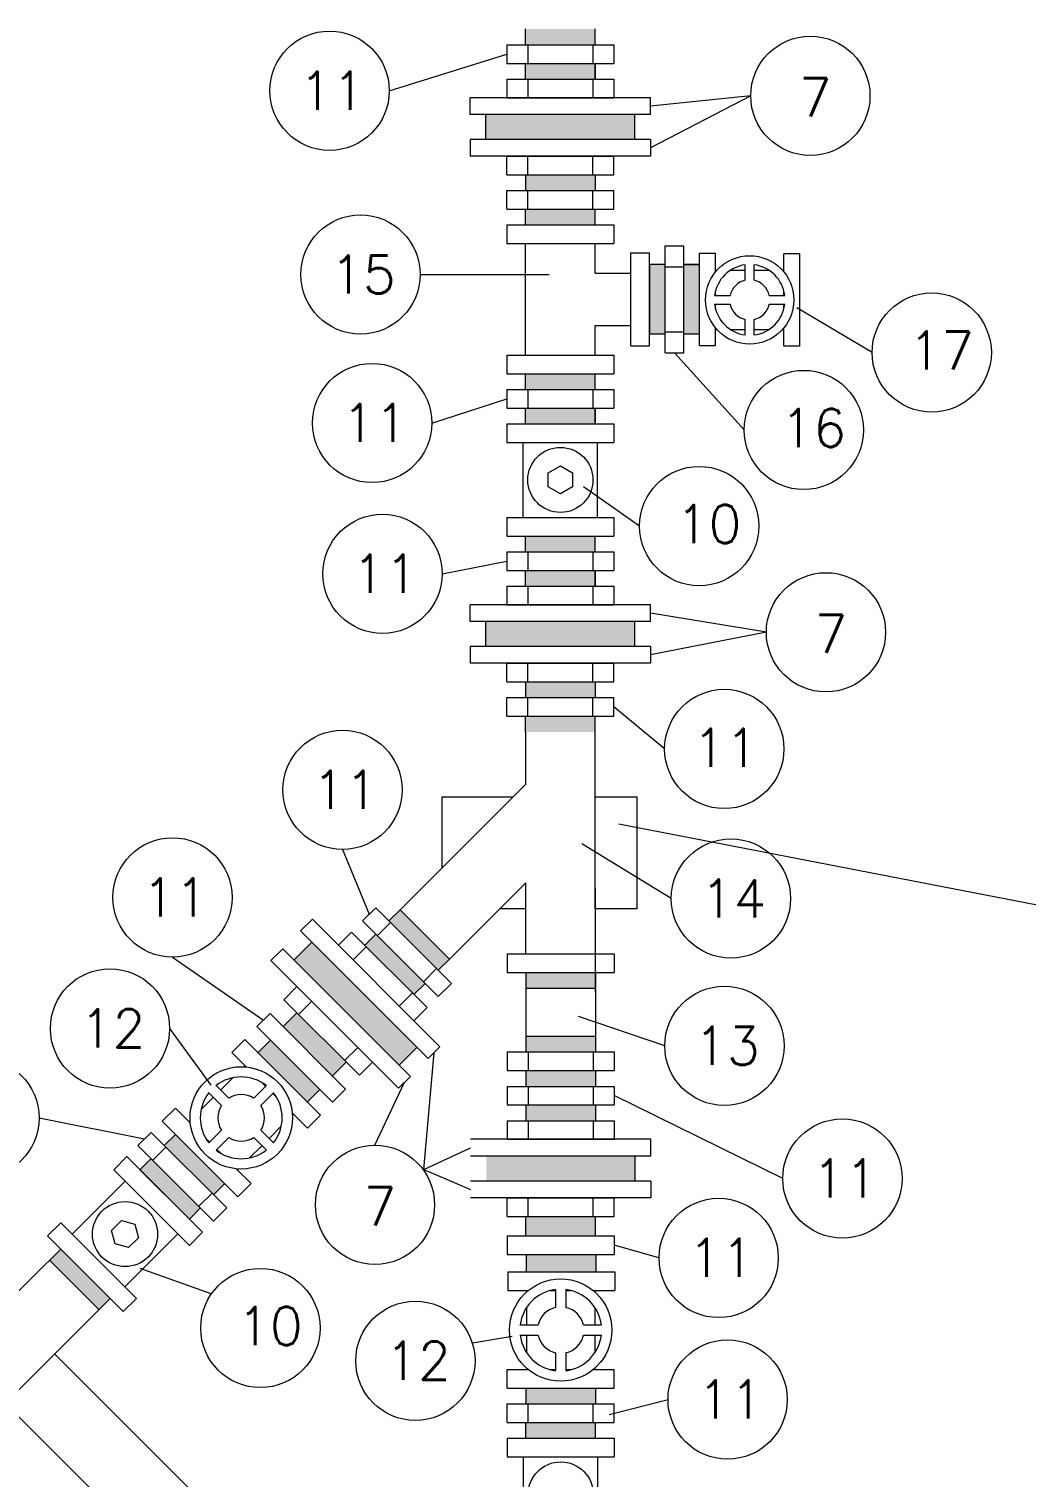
# Model space of a CAD drawing. Extents: x -3017.7 to -2976.7, y -3270.7 to -3256.2.
# Drawn here: x -3000.877 to -2998.734, y -3265.291 to -3262.178 of the extents above; entities that cross this region are included whole.
import ezdxf

# ---------------------------------------------------------------- set-up
doc = ezdxf.new("R2010")
doc.units = 0
doc.header["$MEASUREMENT"] = 0
for name, color, linetype, lineweight in [('CONEXOES', 6, 'CONTINUOUS', 20), ('COTAS', 7, 'CONTINUOUS', 0), ('ROSCA', 7, 'CONTINUOUS', 0), ('TUBOS', 2, 'CONTINUOUS', 20)]:
    doc.layers.add(name, color=color, linetype=linetype, lineweight=lineweight)
doc.styles.get("Standard").update_dxf_attribs({"font": 'romans.shx'})

msp = doc.modelspace()

# ---------------------------------------------------------------- hatches: boundary and pattern name
at = {"layer": 'ROSCA'}
for points in [[(-2999.6599, -3262.1778), (-2999.8099, -3262.1778), (-2999.8099, -3262.2117), (-2999.6599, -3262.2117)], [(-2999.6599, -3262.2517), (-2999.8099, -3262.2517), (-2999.8099, -3262.2855), (-2999.6599, -3262.2855)], [(-2999.5749, -3262.3615), (-2999.8949, -3262.3615), (-2999.8949, -3262.4154), (-2999.5749, -3262.4154)], [(-2999.6599, -3262.4914), (-2999.8099, -3262.4914), (-2999.8099, -3262.5252), (-2999.6599, -3262.5252)], [(-2999.6599, -3262.5652), (-2999.8099, -3262.5652), (-2999.8099, -3262.5991), (-2999.6599, -3262.5991)], [(-2999.5098, -3262.6841), (-2999.5436, -3262.6841), (-2999.5436, -3262.8341), (-2999.5098, -3262.8341)], [(-2999.4359, -3262.6841), (-2999.4698, -3262.6841), (-2999.4698, -3262.8341), (-2999.4359, -3262.8341)], [(-2999.6599, -3262.9191), (-2999.8099, -3262.9191), (-2999.8099, -3262.953), (-2999.6599, -3262.953)], [(-2999.6599, -3262.993), (-2999.8099, -3262.993), (-2999.8099, -3263.0269), (-2999.6599, -3263.0269)], [(-2999.6599, -3263.268), (-2999.8099, -3263.268), (-2999.8099, -3263.3019), (-2999.6599, -3263.3019)], [(-2999.6599, -3263.3419), (-2999.8099, -3263.3419), (-2999.8099, -3263.3758), (-2999.6599, -3263.3758)], [(-2999.5749, -3263.4518), (-2999.8949, -3263.4518), (-2999.8949, -3263.5056), (-2999.5749, -3263.5056)], [(-2999.6599, -3263.5816), (-2999.8099, -3263.5816), (-2999.8099, -3263.6155), (-2999.6599, -3263.6155)], [(-2999.6599, -3263.6555), (-2999.8099, -3263.6555), (-2999.8099, -3263.6894), (-2999.6599, -3263.6894)], [(-3000.0794, -3264.0714), (-3000.1034, -3264.0954), (-2999.9973, -3264.2015), (-2999.9734, -3264.1775)], [(-3000.2695, -3264.1413), (-3000.3075, -3264.1793), (-3000.0813, -3264.4056), (-3000.0432, -3264.3676)], [(-3000.1317, -3264.1237), (-3000.1556, -3264.1476), (-3000.0496, -3264.2537), (-3000.0256, -3264.2298)], [(-2999.6591, -3264.2065), (-2999.8091, -3264.2065), (-2999.8091, -3264.2403), (-2999.6591, -3264.2403)], [(-3000.3012, -3264.2932), (-3000.3308, -3264.3228), (-3000.2248, -3264.4289), (-3000.1951, -3264.3993)], [(-3000.3582, -3264.3521), (-3000.3847, -3264.3785), (-3000.2786, -3264.4846), (-3000.2521, -3264.4581)], [(-2999.6591, -3264.3434), (-2999.8091, -3264.3434), (-2999.8091, -3264.3773), (-2999.6591, -3264.3773)], [(-2999.6591, -3264.4173), (-2999.8091, -3264.4173), (-2999.8091, -3264.4512), (-2999.6591, -3264.4512)], [(-2999.6591, -3264.4912), (-2999.8091, -3264.4912), (-2999.8091, -3264.5251), (-2999.6591, -3264.5251)], [(-3000.5624, -3264.5544), (-3000.5863, -3264.5783), (-3000.4803, -3264.6844), (-3000.4563, -3264.6604)], [(-3000.6146, -3264.6066), (-3000.6386, -3264.6306), (-3000.5325, -3264.7366), (-3000.5085, -3264.7127)], [(-2999.5741, -3264.6011), (-2999.8941, -3264.6011), (-2999.8941, -3264.6549), (-2999.5741, -3264.6549)], [(-2999.6591, -3264.7309), (-2999.8091, -3264.7309), (-2999.8091, -3264.7728), (-2999.6591, -3264.7728)], [(-3000.8091, -3264.8011), (-3000.833, -3264.825), (-3000.727, -3264.9311), (-3000.703, -3264.9071)], [(-2999.6578, -3264.8128), (-2999.8078, -3264.8128), (-2999.8078, -3264.8503), (-2999.6578, -3264.8503)], [(-2999.6591, -3265.1003), (-2999.8091, -3265.1003), (-2999.8091, -3265.1341), (-2999.6591, -3265.1341)], [(-2999.6591, -3265.1741), (-2999.8091, -3265.1741), (-2999.8091, -3265.208), (-2999.6591, -3265.208)]]:
    msp.add_hatch(color=256, dxfattribs=at).paths.add_polyline_path(points)

# ---------------------------------------------------------------- linework, layer by layer
at = {"layer": 'CONEXOES'}
for p, q in [((-2999.8099, -3262.2117), (-2999.8099, -3262.1778)), ((-2999.6599, -3262.2117), (-2999.6599, -3262.1778)), ((-2999.8499, -3262.2117), (-2999.6199, -3262.2117)), ((-2999.8499, -3262.2117), (-2999.8499, -3262.2517)), ((-2999.8049, -3262.2117), (-2999.8049, -3262.2517)), ((-2999.6649, -3262.2117), (-2999.6649, -3262.2517)), ((-2999.6199, -3262.2117), (-2999.6199, -3262.2517)), ((-2999.8499, -3262.2517), (-2999.6199, -3262.2517)), ((-2999.8099, -3262.2517), (-2999.6599, -3262.2517)), ((-2999.8099, -3262.2855), (-2999.8099, -3262.2517)), ((-2999.6599, -3262.2517), (-2999.6599, -3262.2855)), ((-2999.6599, -3262.2855), (-2999.6599, -3262.2517)), ((-2999.8499, -3262.2855), (-2999.6199, -3262.2855)), ((-2999.8499, -3262.2855), (-2999.8499, -3262.3255)), ((-2999.8049, -3262.2855), (-2999.8049, -3262.3255)), ((-2999.6649, -3262.2855), (-2999.6649, -3262.3255)), ((-2999.6199, -3262.2855), (-2999.6199, -3262.3255)), ((-2999.5409, -3262.3255), (-2999.9289, -3262.3255)), ((-2999.9289, -3262.3615), (-2999.9289, -3262.3255)), ((-2999.8499, -3262.3255), (-2999.6199, -3262.3255)), ((-2999.5409, -3262.3615), (-2999.5409, -3262.3255)), ((-2999.5409, -3262.3615), (-2999.9289, -3262.3615)), ((-2999.5409, -3262.3615), (-2999.9289, -3262.3615)), ((-2999.8949, -3262.4154), (-2999.8949, -3262.3615)), ((-2999.5749, -3262.4154), (-2999.5749, -3262.3615)), ((-2999.5409, -3262.4154), (-2999.9289, -3262.4154)), ((-2999.9289, -3262.4154), (-2999.9289, -3262.4514)), ((-2999.5409, -3262.4154), (-2999.5409, -3262.4514)), ((-2999.5409, -3262.4514), (-2999.9289, -3262.4514)), ((-2999.8499, -3262.4514), (-2999.6199, -3262.4514)), ((-2999.8499, -3262.4914), (-2999.8499, -3262.4514)), ((-2999.8049, -3262.4914), (-2999.8049, -3262.4514)), ((-2999.6649, -3262.4914), (-2999.6649, -3262.4514)), ((-2999.6199, -3262.4914), (-2999.6199, -3262.4514)), ((-2999.8499, -3262.4914), (-2999.6199, -3262.4914)), ((-2999.8099, -3262.4914), (-2999.8099, -3262.5252)), ((-2999.8099, -3262.4914), (-2999.6599, -3262.4914)), ((-2999.6599, -3262.4914), (-2999.6599, -3262.5252)), ((-2999.8499, -3262.5652), (-2999.8499, -3262.5252)), ((-2999.8499, -3262.5252), (-2999.6199, -3262.5252)), ((-2999.8049, -3262.5652), (-2999.8049, -3262.5252)), ((-2999.6649, -3262.5652), (-2999.6649, -3262.5252)), ((-2999.6199, -3262.5652), (-2999.6199, -3262.5252)), ((-2999.8499, -3262.5652), (-2999.6199, -3262.5652)), ((-2999.8099, -3262.5991), (-2999.8099, -3262.5652)), ((-2999.6599, -3262.5991), (-2999.6599, -3262.5652)), ((-2999.8499, -3262.5991), (-2999.6199, -3262.5991)), ((-2999.8499, -3262.5991), (-2999.8499, -3262.6391)), ((-2999.6199, -3262.5991), (-2999.6199, -3262.6391)), ((-2999.8499, -3262.6391), (-2999.6199, -3262.6391)), ((-2999.8099, -3262.8791), (-2999.8099, -3262.6391)), ((-2999.6599, -3262.7031), (-2999.6599, -3262.6391)), ((-2999.5098, -3262.8741), (-2999.5098, -3262.6441)), ((-2999.5098, -3262.6441), (-2999.4698, -3262.6441)), ((-2999.4698, -3262.8741), (-2999.4698, -3262.6441)), ((-2999.5836, -3262.8591), (-2999.5836, -3262.6591)), ((-2999.5836, -3262.6591), (-2999.5436, -3262.6591)), ((-2999.5436, -3262.8591), (-2999.5436, -3262.6591)), ((-2999.5098, -3262.6841), (-2999.5436, -3262.6841)), ((-2999.5436, -3262.6841), (-2999.5436, -3262.8341)), ((-2999.5098, -3262.6891), (-2999.4698, -3262.6891)), ((-2999.4698, -3262.8341), (-2999.4698, -3262.6841)), ((-2999.4698, -3262.6841), (-2999.4359, -3262.6841)), ((-2999.4359, -3262.6841), (-2999.4698, -3262.6841)), ((-2999.4359, -3262.8584), (-2999.4359, -3262.6598)), ((-2999.4359, -3262.6598), (-2999.4013, -3262.6598)), ((-2999.4359, -3262.8341), (-2999.4359, -3262.6841)), ((-2999.4013, -3262.7), (-2999.4013, -3262.6598)), ((-2999.3374, -3262.7182), (-2999.3374, -3262.6849)), ((-2999.3184, -3262.7182), (-2999.3184, -3262.6849)), ((-2999.22, -3262.661), (-2999.2545, -3262.661)), ((-2999.2545, -3262.7), (-2999.2545, -3262.661)), ((-2999.22, -3262.8596), (-2999.22, -3262.661)), ((-2999.6599, -3262.7031), (-2999.5836, -3262.7031)), ((-2999.4013, -3262.6967), (-2999.3985, -3262.6967)), ((-2999.3695, -3262.6967), (-2999.3374, -3262.6967)), ((-2999.3184, -3262.6967), (-2999.2864, -3262.6967)), ((-2999.2574, -3262.6967), (-2999.2545, -3262.6967)), ((-2999.4033, -3262.7508), (-2999.3701, -3262.7508)), ((-2999.4013, -3262.7508), (-2999.4013, -3262.7406)), ((-2999.2858, -3262.7508), (-2999.2525, -3262.7508)), ((-2999.2545, -3262.7508), (-2999.2545, -3262.7406)), ((-2999.4033, -3262.7698), (-2999.3701, -3262.7698)), ((-2999.4013, -3262.78), (-2999.4013, -3262.7698)), ((-2999.2858, -3262.7698), (-2999.2525, -3262.7698)), ((-2999.2545, -3262.78), (-2999.2545, -3262.7698)), ((-2999.3374, -3262.8363), (-2999.3374, -3262.8024)), ((-2999.3184, -3262.8363), (-2999.3184, -3262.8024)), ((-2999.6599, -3262.8791), (-2999.6599, -3262.8151)), ((-2999.6599, -3262.8151), (-2999.5836, -3262.8151)), ((-2999.5098, -3262.8341), (-2999.5436, -3262.8341)), ((-2999.5098, -3262.8291), (-2999.4698, -3262.8291)), ((-2999.4359, -3262.8341), (-2999.4698, -3262.8341)), ((-2999.4013, -3262.8584), (-2999.4013, -3262.8206)), ((-2999.4013, -3262.8239), (-2999.3985, -3262.8239)), ((-2999.3695, -3262.8239), (-2999.3374, -3262.8239)), ((-2999.3184, -3262.8239), (-2999.2864, -3262.8239)), ((-2999.2574, -3262.8239), (-2999.2545, -3262.8239)), ((-2999.2545, -3262.8596), (-2999.2545, -3262.8206)), ((-2999.5836, -3262.8591), (-2999.5436, -3262.8591)), ((-2999.5098, -3262.8741), (-2999.4698, -3262.8741)), ((-2999.4359, -3262.8584), (-2999.4013, -3262.8584)), ((-2999.22, -3262.8596), (-2999.2545, -3262.8596)), ((-2999.8499, -3262.8791), (-2999.6199, -3262.8791)), ((-2999.8499, -3262.8791), (-2999.8499, -3262.9191)), ((-2999.6199, -3262.8791), (-2999.6199, -3262.9191)), ((-2999.8499, -3262.9191), (-2999.6199, -3262.9191)), ((-2999.8099, -3262.953), (-2999.8099, -3262.9191)), ((-2999.6599, -3262.953), (-2999.6599, -3262.9191)), ((-2999.8499, -3262.953), (-2999.6199, -3262.953)), ((-2999.8499, -3262.953), (-2999.8499, -3262.993)), ((-2999.8049, -3262.953), (-2999.8049, -3262.993)), ((-2999.6649, -3262.953), (-2999.6649, -3262.993)), ((-2999.6199, -3262.953), (-2999.6199, -3262.993)), ((-2999.8499, -3262.993), (-2999.6199, -3262.993)), ((-2999.8099, -3262.993), (-2999.6599, -3262.993)), ((-2999.8099, -3263.0269), (-2999.8099, -3262.993)), ((-2999.6599, -3262.993), (-2999.6599, -3263.0269)), ((-2999.6599, -3263.0269), (-2999.6599, -3262.993)), ((-2999.8499, -3263.0269), (-2999.6199, -3263.0269)), ((-2999.8499, -3263.0269), (-2999.8499, -3263.0669)), ((-2999.8099, -3263.0269), (-2999.6599, -3263.0269)), ((-2999.6199, -3263.0269), (-2999.6199, -3263.0669)), ((-2999.8499, -3263.0669), (-2999.6199, -3263.0669)), ((-2999.8149, -3263.228), (-2999.8149, -3263.0669)), ((-2999.6549, -3263.228), (-2999.6549, -3263.0669)), ((-2999.7608, -3263.1324), (-2999.7349, -3263.1174)), ((-2999.7349, -3263.1174), (-2999.7089, -3263.1324)), ((-2999.7608, -3263.1624), (-2999.7608, -3263.1324)), ((-2999.7089, -3263.1324), (-2999.7089, -3263.1624)), ((-2999.7349, -3263.1774), (-2999.7608, -3263.1624)), ((-2999.7089, -3263.1624), (-2999.7349, -3263.1774)), ((-2999.8499, -3263.228), (-2999.6199, -3263.228)), ((-2999.8499, -3263.228), (-2999.8499, -3263.268)), ((-2999.6199, -3263.228), (-2999.6199, -3263.268)), ((-2999.8499, -3263.268), (-2999.6199, -3263.268)), ((-2999.8099, -3263.3019), (-2999.8099, -3263.268)), ((-2999.8099, -3263.268), (-2999.6599, -3263.268)), ((-2999.6599, -3263.3019), (-2999.6599, -3263.268)), ((-2999.8499, -3263.3019), (-2999.6199, -3263.3019)), ((-2999.8499, -3263.3019), (-2999.8499, -3263.3419)), ((-2999.8049, -3263.3019), (-2999.8049, -3263.3419)), ((-2999.6649, -3263.3019), (-2999.6649, -3263.3419)), ((-2999.6199, -3263.3019), (-2999.6199, -3263.3419)), ((-2999.8499, -3263.3419), (-2999.6199, -3263.3419)), ((-2999.8099, -3263.3419), (-2999.6599, -3263.3419)), ((-2999.8099, -3263.3758), (-2999.8099, -3263.3419)), ((-2999.6599, -3263.3419), (-2999.6599, -3263.3758)), ((-2999.6599, -3263.3758), (-2999.6599, -3263.3419)), ((-2999.8499, -3263.3758), (-2999.6199, -3263.3758)), ((-2999.8499, -3263.3758), (-2999.8499, -3263.4158)), ((-2999.8049, -3263.3758), (-2999.8049, -3263.4158)), ((-2999.6649, -3263.3758), (-2999.6649, -3263.4158)), ((-2999.6199, -3263.3758), (-2999.6199, -3263.4158)), ((-2999.5409, -3263.4158), (-2999.9289, -3263.4158)), ((-2999.9289, -3263.4518), (-2999.9289, -3263.4158)), ((-2999.8499, -3263.4158), (-2999.6199, -3263.4158)), ((-2999.5409, -3263.4518), (-2999.5409, -3263.4158)), ((-2999.5409, -3263.4518), (-2999.9289, -3263.4518)), ((-2999.5409, -3263.4518), (-2999.9289, -3263.4518)), ((-2999.8949, -3263.5056), (-2999.8949, -3263.4518)), ((-2999.5749, -3263.5056), (-2999.5749, -3263.4518)), ((-2999.5409, -3263.5056), (-2999.9289, -3263.5056)), ((-2999.9289, -3263.5056), (-2999.9289, -3263.5416)), ((-2999.5409, -3263.5056), (-2999.5409, -3263.5416)), ((-2999.5409, -3263.5416), (-2999.9289, -3263.5416)), ((-2999.8499, -3263.5416), (-2999.6199, -3263.5416)), ((-2999.8499, -3263.5816), (-2999.8499, -3263.5416)), ((-2999.8049, -3263.5816), (-2999.8049, -3263.5416)), ((-2999.6649, -3263.5816), (-2999.6649, -3263.5416)), ((-2999.6199, -3263.5816), (-2999.6199, -3263.5416)), ((-2999.8499, -3263.5816), (-2999.6199, -3263.5816)), ((-2999.8099, -3263.5816), (-2999.8099, -3263.6155)), ((-2999.8099, -3263.5816), (-2999.6599, -3263.5816)), ((-2999.6599, -3263.5816), (-2999.6599, -3263.6155)), ((-2999.8499, -3263.6555), (-2999.8499, -3263.6155)), ((-2999.8499, -3263.6155), (-2999.6199, -3263.6155)), ((-2999.8049, -3263.6555), (-2999.8049, -3263.6155)), ((-2999.6649, -3263.6555), (-2999.6649, -3263.6155)), ((-2999.6199, -3263.6555), (-2999.6199, -3263.6155)), ((-2999.8499, -3263.6555), (-2999.6199, -3263.6555)), ((-2999.8099, -3263.6894), (-2999.8099, -3263.6555)), ((-2999.6599, -3263.6894), (-2999.6599, -3263.6555)), ((-2999.6599, -3263.9119), (-2999.6599, -3263.6894)), ((-3000.0794, -3264.0714), (-2999.8099, -3263.8019)), ((-2999.9899, -3263.8298), (-2999.9899, -3263.9819)), ((-2999.8378, -3263.8298), (-2999.9899, -3263.8298)), ((-2999.6599, -3264.0698), (-2999.6599, -3263.8298)), ((-2999.5699, -3263.8298), (-2999.6599, -3263.8298)), ((-2999.5699, -3264.0698), (-2999.5699, -3263.8298)), ((-2999.9734, -3264.1775), (-2999.8091, -3264.0133)), ((-2999.8091, -3264.1665), (-2999.8091, -3264.0133)), ((-2999.6591, -3264.2485), (-2999.6591, -3264.026)), ((-3000.1317, -3264.0671), (-3000.16, -3264.0954)), ((-3000.1317, -3264.0671), (-2999.9691, -3264.2298)), ((-3000.0794, -3264.0714), (-3000.1034, -3264.0954)), ((-3000.0794, -3264.0714), (-2999.9734, -3264.1775)), ((-2999.8091, -3264.0698), (-2999.8656, -3264.0698)), ((-2999.5699, -3264.0698), (-2999.6591, -3264.0698)), ((-3000.2935, -3264.1172), (-3000.2681, -3264.0918)), ((-3000.0192, -3264.3916), (-3000.2935, -3264.1172)), ((-2999.9937, -3264.3661), (-3000.2681, -3264.0918)), ((-3000.1839, -3264.1194), (-3000.2122, -3264.1476)), ((-3000.1839, -3264.1194), (-3000.0213, -3264.282)), ((-3000.16, -3264.0954), (-2999.9973, -3264.258)), ((-3000.0999, -3264.0989), (-3000.1282, -3264.1272)), ((-3000.3075, -3264.1793), (-3000.2695, -3264.1413)), ((-3000.2122, -3264.1476), (-3000.0496, -3264.3103)), ((-3000.1521, -3264.1512), (-3000.1804, -3264.1795)), ((-3000.1317, -3264.1237), (-3000.1556, -3264.1476)), ((-3000.1317, -3264.1237), (-3000.0256, -3264.2298)), ((-3000.3316, -3264.1553), (-3000.357, -3264.1808)), ((-3000.0827, -3264.4551), (-3000.357, -3264.1808)), ((-3000.0572, -3264.4297), (-3000.3316, -3264.1553)), ((-2999.9734, -3264.1775), (-2999.9973, -3264.2015)), ((-2999.8491, -3264.1665), (-2999.8491, -3264.2065)), ((-2999.6191, -3264.1665), (-2999.6191, -3264.2065)), ((-3000.0009, -3264.1979), (-3000.0292, -3264.2262)), ((-2999.8491, -3264.2065), (-2999.6191, -3264.2065)), ((-2999.8091, -3264.2065), (-2999.8091, -3264.2403)), ((-2999.6591, -3264.2065), (-2999.6591, -3264.2403)), ((-3000.3295, -3264.2649), (-3000.3012, -3264.2366)), ((-3000.3012, -3264.2366), (-3000.1386, -3264.3993)), ((-3000.0256, -3264.2298), (-3000.0496, -3264.2537)), ((-2999.9691, -3264.2298), (-2999.9973, -3264.258)), ((-2999.8091, -3264.2403), (-2999.6591, -3264.2403)), ((-3000.3295, -3264.2649), (-3000.1668, -3264.4275)), ((-3000.2977, -3264.2967), (-3000.2694, -3264.2684)), ((-3000.0531, -3264.2502), (-3000.0814, -3264.2785)), ((-3000.3591, -3264.2945), (-3000.3874, -3264.3228)), ((-3000.3591, -3264.2945), (-3000.1965, -3264.4572)), ((-3000.3308, -3264.3228), (-3000.3012, -3264.2932)), ((-3000.0213, -3264.282), (-3000.0496, -3264.3103)), ((-3000.3874, -3264.3228), (-3000.2248, -3264.4855)), ((-3000.4129, -3264.3503), (-3000.4412, -3264.3785)), ((-3000.4129, -3264.3503), (-3000.2503, -3264.5129)), ((-3000.3847, -3264.3785), (-3000.3582, -3264.3521)), ((-3000.1987, -3264.3957), (-3000.1704, -3264.3674)), ((-3000.0813, -3264.4056), (-3000.0432, -3264.3676)), ((-3000.0192, -3264.3916), (-2999.9937, -3264.3661)), ((-2999.8091, -3264.3434), (-2999.8091, -3264.3773)), ((-2999.8091, -3264.3434), (-2999.6591, -3264.3434)), ((-2999.6591, -3264.3434), (-2999.6591, -3264.3773)), ((-3000.4412, -3264.3785), (-3000.4102, -3264.4095)), ((-3000.2248, -3264.4289), (-3000.1951, -3264.3993)), ((-3000.1668, -3264.4275), (-3000.1386, -3264.3993)), ((-2999.8491, -3264.3773), (-2999.6191, -3264.3773)), ((-2999.8491, -3264.3773), (-2999.8491, -3264.4173)), ((-2999.8041, -3264.3773), (-2999.8041, -3264.4173)), ((-2999.6641, -3264.3773), (-2999.6641, -3264.4173)), ((-2999.6191, -3264.3773), (-2999.6191, -3264.4173)), ((-3000.439, -3264.4329), (-3000.4653, -3264.4592)), ((-3000.4129, -3264.4068), (-3000.4153, -3264.4092)), ((-3000.0572, -3264.4297), (-3000.0827, -3264.4551)), ((-2999.8491, -3264.4173), (-2999.6191, -3264.4173)), ((-2999.8091, -3264.4173), (-2999.8091, -3264.4512)), ((-2999.6591, -3264.4173), (-2999.6591, -3264.4512)), ((-3000.491, -3264.4646), (-3000.4632, -3264.4923)), ((-3000.4754, -3264.449), (-3000.4477, -3264.4768)), ((-3000.367, -3264.4495), (-3000.3942, -3264.4768)), ((-3000.377, -3264.4428), (-3000.3686, -3264.4511)), ((-3000.2786, -3264.4846), (-3000.2521, -3264.4581)), ((-3000.1965, -3264.4572), (-3000.2248, -3264.4855)), ((-2999.8491, -3264.4512), (-2999.6191, -3264.4512)), ((-2999.8491, -3264.4512), (-2999.8491, -3264.4912)), ((-2999.8041, -3264.4512), (-2999.8041, -3264.4912)), ((-2999.6641, -3264.4512), (-2999.6641, -3264.4912)), ((-2999.6191, -3264.4512), (-2999.6191, -3264.4912)), ((-3000.4808, -3264.4747), (-3000.5071, -3264.501)), ((-3000.3514, -3264.4651), (-3000.3787, -3264.4923)), ((-3000.3531, -3264.4667), (-3000.3447, -3264.475)), ((-2999.8491, -3264.4912), (-2999.6191, -3264.4912)), ((-2999.8091, -3264.4912), (-2999.6591, -3264.4912)), ((-2999.8091, -3264.4912), (-2999.8091, -3264.5251)), ((-2999.6591, -3264.4912), (-2999.6591, -3264.5251)), ((-3000.5907, -3264.5261), (-3000.5624, -3264.4978)), ((-3000.5907, -3264.5261), (-3000.428, -3264.6887)), ((-3000.5624, -3264.4978), (-3000.5304, -3264.5298)), ((-3000.5308, -3264.5247), (-3000.5331, -3264.527)), ((-3000.3115, -3264.5083), (-3000.2786, -3264.5412)), ((-3000.3088, -3264.511), (-3000.3111, -3264.5133)), ((-3000.2503, -3264.5129), (-3000.2786, -3264.5412)), ((-2999.8491, -3264.5251), (-2999.6191, -3264.5251)), ((-2999.8491, -3264.5251), (-2999.8491, -3264.5651)), ((-2999.8041, -3264.5251), (-2999.8041, -3264.5651)), ((-2999.6641, -3264.5251), (-2999.6641, -3264.5651)), ((-2999.6191, -3264.5251), (-2999.6191, -3264.5651)), ((-3000.6429, -3264.5783), (-3000.6146, -3264.5501)), ((-3000.6146, -3264.5501), (-3000.452, -3264.7127)), ((-3000.5624, -3264.5544), (-3000.5863, -3264.5783)), ((-3000.4632, -3264.5457), (-3000.4905, -3264.573)), ((-3000.3787, -3264.5457), (-3000.3514, -3264.573)), ((-3000.3348, -3264.5371), (-3000.3611, -3264.5633)), ((-3000.6429, -3264.5783), (-3000.4803, -3264.741)), ((-3000.6111, -3264.6102), (-3000.5828, -3264.5819)), ((-3000.4972, -3264.563), (-3000.4888, -3264.5713)), ((-3000.4477, -3264.5613), (-3000.4749, -3264.5885)), ((-3000.4733, -3264.5869), (-3000.4649, -3264.5952)), ((-3000.3766, -3264.5789), (-3000.4029, -3264.6052)), ((-3000.3942, -3264.5613), (-3000.367, -3264.5885)), ((-2999.5401, -3264.5651), (-2999.9281, -3264.5651)), ((-2999.8491, -3264.5651), (-2999.6191, -3264.5651)), ((-2999.5401, -3264.6011), (-2999.5401, -3264.5651)), ((-3000.6669, -3264.6023), (-3000.6951, -3264.6306)), ((-3000.6669, -3264.6023), (-3000.5042, -3264.7649)), ((-3000.6386, -3264.6306), (-3000.6146, -3264.6066)), ((-2999.5401, -3264.6011), (-2999.9281, -3264.6011)), ((-2999.5401, -3264.6011), (-2999.9281, -3264.6011)), ((-2999.5741, -3264.6549), (-2999.5741, -3264.6011)), ((-3000.6951, -3264.6306), (-3000.5325, -3264.7932)), ((-3000.6386, -3264.6306), (-3000.5325, -3264.7366)), ((-3000.4317, -3264.6285), (-3000.3997, -3264.6604)), ((-3000.4266, -3264.6289), (-3000.429, -3264.6312)), ((-3000.7843, -3264.7693), (-3000.6704, -3264.6553)), ((-3000.5121, -3264.7091), (-3000.4838, -3264.6809)), ((-3000.4563, -3264.6604), (-3000.4803, -3264.6844)), ((-3000.428, -3264.6887), (-3000.3997, -3264.6604)), ((-2999.5401, -3264.6549), (-2999.9281, -3264.6549)), ((-2999.5401, -3264.6549), (-2999.5401, -3264.6909)), ((-3000.5325, -3264.7366), (-3000.5085, -3264.7127)), ((-3000.4803, -3264.741), (-3000.452, -3264.7127)), ((-2999.5401, -3264.6909), (-2999.9281, -3264.6909)), ((-2999.8491, -3264.6909), (-2999.6191, -3264.6909)), ((-2999.8491, -3264.7309), (-2999.8491, -3264.6909)), ((-2999.8041, -3264.7309), (-2999.8041, -3264.6909)), ((-2999.6641, -3264.7309), (-2999.6641, -3264.6909)), ((-2999.6191, -3264.7309), (-2999.6191, -3264.6909)), ((-3000.8091, -3264.7445), (-3000.8374, -3264.7728)), ((-3000.8091, -3264.7445), (-3000.6464, -3264.9071)), ((-3000.6998, -3264.7611), (-3000.6786, -3264.7399)), ((-3000.6786, -3264.7399), (-3000.6496, -3264.7476)), ((-2999.8491, -3264.7309), (-2999.6191, -3264.7309)), ((-2999.8091, -3264.7728), (-2999.8091, -3264.7309)), ((-2999.6591, -3264.7728), (-2999.6591, -3264.7309)), ((-3000.8374, -3264.7728), (-3000.6747, -3264.9354)), ((-3000.692, -3264.7901), (-3000.6998, -3264.7611)), ((-3000.6712, -3264.8824), (-3000.5573, -3264.7685)), ((-3000.6496, -3264.7476), (-3000.6418, -3264.7766)), ((-3000.5042, -3264.7649), (-3000.5325, -3264.7932)), ((-2999.8491, -3264.7728), (-2999.6191, -3264.7728)), ((-2999.8491, -3264.7728), (-2999.8491, -3264.8128)), ((-2999.6191, -3264.7728), (-2999.6191, -3264.8128)), ((-3000.8091, -3264.8011), (-3000.8665, -3264.8585)), ((-3000.663, -3264.7978), (-3000.692, -3264.7901)), ((-3000.6418, -3264.7766), (-3000.663, -3264.7978)), ((-3000.833, -3264.825), (-3000.727, -3264.9311)), ((-2999.8491, -3264.8128), (-2999.6191, -3264.8128)), ((-2999.8078, -3264.8503), (-2999.8078, -3264.8128)), ((-2999.6578, -3264.8503), (-2999.6578, -3264.8128)), ((-3001.8458, -3265.8378), (-3000.8665, -3264.8585)), ((-2999.8478, -3264.8503), (-2999.6178, -3264.8503)), ((-2999.8478, -3264.8503), (-2999.8478, -3264.8903)), ((-2999.6178, -3264.8503), (-2999.6178, -3264.8903)), ((-2999.8478, -3264.8903), (-2999.804, -3264.8903)), ((-2999.8078, -3264.8903), (-2999.8078, -3264.8936)), ((-2999.7569, -3264.8903), (-2999.7451, -3264.8903)), ((-2999.7451, -3264.8879), (-2999.7451, -3264.9265)), ((-2999.7231, -3264.8879), (-2999.7231, -3264.9265)), ((-2999.7231, -3264.8903), (-2999.7114, -3264.8903)), ((-2999.6643, -3264.8903), (-2999.6178, -3264.8903)), ((-2999.6605, -3264.8903), (-2999.6605, -3264.8936)), ((-3000.703, -3264.9071), (-3000.7604, -3264.9645)), ((-3000.6464, -3264.9071), (-3000.6747, -3264.9354)), ((-2999.8078, -3264.9271), (-2999.8078, -3264.9643)), ((-2999.6605, -3264.9271), (-2999.6605, -3264.9643)), ((-3001.7397, -3265.9439), (-3000.7604, -3264.9645)), ((-2999.8221, -3264.9643), (-2999.7829, -3264.9643)), ((-2999.8221, -3264.9863), (-2999.7829, -3264.9863)), ((-2999.8078, -3264.9863), (-2999.8078, -3265.0234)), ((-2999.6854, -3264.9643), (-2999.6468, -3264.9643)), ((-2999.6854, -3264.9863), (-2999.6468, -3264.9863)), ((-2999.6605, -3264.9863), (-2999.6605, -3265.0234)), ((-2999.7451, -3265.024), (-2999.7451, -3265.0626)), ((-2999.7231, -3265.024), (-2999.7231, -3265.0626)), ((-3000.1658, -3265.6828), (-3000.8222, -3265.0263)), ((-2999.8491, -3265.1003), (-2999.8491, -3265.0603)), ((-2999.8491, -3265.0603), (-2999.804, -3265.0603)), ((-2999.8078, -3265.057), (-2999.8078, -3265.0603)), ((-2999.7569, -3265.0603), (-2999.7451, -3265.0603)), ((-2999.7231, -3265.0603), (-2999.7114, -3265.0603)), ((-2999.6643, -3265.0603), (-2999.6191, -3265.0603)), ((-2999.6605, -3265.057), (-2999.6605, -3265.0603)), ((-2999.6191, -3265.1003), (-2999.6191, -3265.0603)), ((-2999.8491, -3265.1003), (-2999.6191, -3265.1003)), ((-2999.8091, -3265.1003), (-2999.8091, -3265.1341)), ((-2999.6591, -3265.1003), (-2999.6591, -3265.1341)), ((-3000.2718, -3265.7889), (-3000.9283, -3265.1324)), ((-2999.8491, -3265.1741), (-2999.8491, -3265.1341)), ((-2999.8491, -3265.1341), (-2999.6191, -3265.1341)), ((-2999.8041, -3265.1741), (-2999.8041, -3265.1341)), ((-2999.6641, -3265.1741), (-2999.6641, -3265.1341)), ((-2999.6191, -3265.1741), (-2999.6191, -3265.1341)), ((-2999.8491, -3265.1741), (-2999.6191, -3265.1741)), ((-2999.8091, -3265.208), (-2999.8091, -3265.1741)), ((-2999.6591, -3265.208), (-2999.6591, -3265.1741)), ((-2999.8491, -3265.208), (-2999.6191, -3265.208)), ((-2999.8491, -3265.208), (-2999.8491, -3265.248)), ((-2999.8091, -3265.208), (-2999.6591, -3265.208)), ((-2999.6191, -3265.208), (-2999.6191, -3265.248)), ((-2999.8491, -3265.248), (-2999.6191, -3265.248)), ((-2999.8141, -3265.4091), (-2999.8141, -3265.248)), ((-2999.6541, -3265.4091), (-2999.6541, -3265.248))]:
    msp.add_line(p, q, dxfattribs=at)
for centre, radius in [((-2999.3279, -3262.7603), 0.095), ((-2999.7349, -3263.1474), 0.07), ((-3000.421, -3264.519), 0.11), ((-3000.6708, -3264.7689), 0.07), ((-2999.7341, -3264.9753), 0.11), ((-2999.7341, -3265.3286), 0.07)]:
    msp.add_circle(centre, radius, dxfattribs=at)
for centre, radius, start, end in [((-2999.3279, -3262.7603), 0.076, 97.1808, 172.8192), ((-2999.3279, -3262.7603), 0.076, 7.1808, 82.8192), ((-2999.3279, -3262.7603), 0.0432, 102.709, 167.291), ((-2999.3279, -3262.7603), 0.0432, 12.709, 77.291), ((-2999.3279, -3262.7603), 0.076, 187.1808, 262.8192), ((-2999.3279, -3262.7603), 0.0432, 192.709, 257.291), ((-2999.3279, -3262.7603), 0.076, 277.1808, 352.8192), ((-2999.3279, -3262.7603), 0.0432, 282.709, 347.291), ((-3000.421, -3264.519), 0.088, 52.1808, 127.8192), ((-3000.421, -3264.519), 0.088, 142.1808, 217.8192), ((-3000.421, -3264.519), 0.05, 147.709, 212.291), ((-3000.421, -3264.519), 0.05, 57.709, 122.291), ((-3000.421, -3264.519), 0.05, 327.709, 32.291), ((-3000.421, -3264.519), 0.088, 322.1808, 37.8192), ((-3000.421, -3264.519), 0.088, 232.1808, 307.8192), ((-3000.421, -3264.519), 0.05, 237.709, 302.291), ((-2999.7341, -3264.9753), 0.088, 97.1808, 172.8192), ((-2999.7341, -3264.9753), 0.088, 7.1808, 82.8192), ((-2999.7341, -3264.9753), 0.05, 102.709, 167.291), ((-2999.7341, -3264.9753), 0.05, 12.709, 77.291), ((-2999.7341, -3264.9753), 0.088, 187.1808, 262.8192), ((-2999.7341, -3264.9753), 0.05, 192.709, 257.291), ((-2999.7341, -3264.9753), 0.05, 282.709, 347.291), ((-2999.7341, -3264.9753), 0.088, 277.1808, 352.8192)]:
    msp.add_arc(centre, radius, start, end, dxfattribs=at)
at = {"layer": 'COTAS'}
for p, q in [((-3000.1028, -3262.3106), (-2999.8499, -3262.2317)), ((-2999.3257, -3262.3215), (-2999.5409, -3262.3435)), ((-2999.3257, -3262.3215), (-2999.5409, -3262.4334)), ((-3000.0364, -3262.7057), (-2999.7593, -3262.7057)), ((-2999.0649, -3262.8735), (-2999.2263, -3262.7776)), ((-2999.3398, -3263.04), (-2999.4898, -3262.8741)), ((-3000.0113, -3263.025), (-2999.8499, -3262.973)), ((-2999.5647, -3263.2466), (-2999.6852, -3263.1625)), ((-2999.9892, -3263.3492), (-2999.8499, -3263.3219)), ((-2999.2921, -3263.475), (-2999.5409, -3263.4338)), ((-2999.2921, -3263.475), (-2999.5409, -3263.5236)), ((-2999.5107, -3263.7258), (-2999.6199, -3263.6355)), ((-2999.8099, -3263.6894), (-2999.8099, -3263.8019)), ((-2997.1755, -3264.3592), (-2999.6094, -3263.8875)), ((-2999.4964, -3264.0474), (-2999.689, -3263.9295)), ((-3000.2032, -3263.9419), (-3000.1458, -3264.0813)), ((-3000.5687, -3264.1732), (-3000.3733, -3264.3087)), ((-2999.8491, -3264.1665), (-2999.6191, -3264.1665)), ((-2999.5105, -3264.3642), (-2999.6959, -3264.3013)), ((-3000.5749, -3264.3267), (-3000.4864, -3264.449)), ((-3000.0281, -3264.6302), (-3000.0064, -3264.3789)), ((-3000.0281, -3264.6302), (-3000.0064, -3264.3789)), ((-3000.1334, -3264.5778), (-3000.07, -3264.4424)), ((-3000.1334, -3264.5778), (-3000.07, -3264.4424)), ((-2999.2568, -3264.6494), (-2999.6191, -3264.4712)), ((-3000.8555, -3264.5191), (-3000.6288, -3264.5642)), ((-3000.0281, -3264.6302), (-2999.9281, -3264.5831)), ((-3000.0281, -3264.6302), (-2999.9281, -3264.6729)), ((-2999.5229, -3264.8202), (-2999.6191, -3264.7928)), ((-3000.4857, -3264.8974), (-3000.6384, -3264.8429)), ((-3000.4857, -3264.8974), (-3000.6384, -3264.8429)), ((-2999.9237, -3265.0027), (-2999.8387, -3264.9884)), ((-2999.6297, -3265.1567), (-2999.5035, -3265.1247))]:
    msp.add_line(p, q, dxfattribs=at)
for centre in [(-3000.231, -3262.3106), (-2999.1975, -3262.3215), (-3000.1646, -3262.7057), (-2998.9366, -3262.8735), (-3000.1395, -3263.025), (-2999.2116, -3263.04), (-2999.4365, -3263.2466), (-3000.1174, -3263.3492), (-2999.1639, -3263.475), (-2999.3825, -3263.7258), (-3000.2032, -3263.8137), (-3000.5687, -3264.045), (-2999.3682, -3264.0474), (-3000.7031, -3264.3267), (-2999.3823, -3264.3642), (-3000.9837, -3264.5191), (-2999.1286, -3264.6494), (-3000.1334, -3264.706), (-2999.3946, -3264.8202), (-3000.3798, -3264.9708), (-3000.0466, -3265.0413), (-2999.3753, -3265.1247)]:
    msp.add_circle(centre, 0.1282, dxfattribs=at)
at = {"layer": 'TUBOS'}
for p, q in [((-2999.8091, -3264.2403), (-2999.8091, -3264.3434)), ((-2999.6591, -3264.2403), (-2999.6591, -3264.3434))]:
    msp.add_line(p, q, dxfattribs=at)

# ---------------------------------------------------------------- texts
at = {"layer": 'COTAS', "char_height": 0.082, "width": 0.674765, "attachment_point": 1}
for s, insert in [('{\\Fromans.shx|c0;11}', (-3000.2957, -3262.2694)), ('{\\Fromans.shx|c0;7}', (-2999.222, -3262.2838)), ('{\\Fromans.shx|c0;15}', (-3000.2293, -3262.6645)), ('{\\Fromans.shx|c0;17}', (-2998.9864, -3262.8281)), ('{\\Fromans.shx|c0;11}', (-3000.2042, -3262.9838)), ('{\\Fromans.shx|c0;16}', (-2999.2613, -3262.9946)), ('{\\Fromans.shx|c0;10}', (-2999.4863, -3263.2012)), ('{\\Fromans.shx|c0;11}', (-3000.1821, -3263.308)), ('{\\Fromans.shx|c0;7}', (-2999.1884, -3263.4373)), ('{\\Fromans.shx|c0;11}', (-2999.4502, -3263.6824)), ('{\\Fromans.shx|c0;11}', (-3000.2679, -3263.7725)), ('{\\Fromans.shx|c0;11}', (-3000.6334, -3264.0038)), ('{\\Fromans.shx|c0;14}', (-2999.4329, -3264.0062)), ('{\\Fromans.shx|c0;12}', (-3000.7678, -3264.2855)), ('{\\Fromans.shx|c0;13}', (-2999.447, -3264.323)), ('{\\Fromans.shx|c0;11}', (-2999.1933, -3264.6082)), ('{\\Fromans.shx|c0;7}', (-3000.1579, -3264.6683)), ('{\\Fromans.shx|c0;11}', (-2999.4594, -3264.779)), ('{\\Fromans.shx|c0;10}', (-3000.4295, -3264.9254)), ('{\\Fromans.shx|c0;12}', (-3000.1113, -3265.0001)), ('{\\Fromans.shx|c0;11}', (-2999.44, -3265.0835))]:
    msp.add_mtext(s, dxfattribs=dict(at, insert=insert))

doc.saveas('drawing.dxf')
